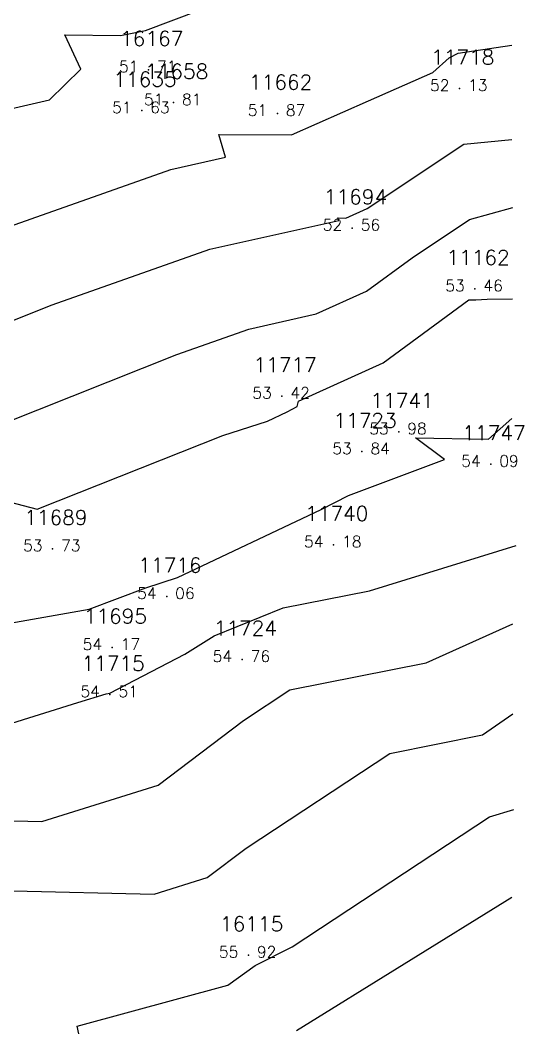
# Model space of a CAD drawing. Header units: millimetres. Extents: x 1412565 to 1412813, y 4931476 to 4931699.
# Drawn here: x 1412618.29 to 1412627.09, y 4931614.3 to 4931632.05 of the extents above; entities that cross this region are included whole.
import ezdxf
from ezdxf.enums import TextEntityAlignment as Align

# ---------------------------------------------------------------- set-up
doc = ezdxf.new("R2010")
doc.units = ezdxf.units.MM
for name, color, linetype in [('CIVIL', 50, 'Continuous'), ('CIVIL-DRAW', 80, 'Continuous'), ('CIVIL-NONAME', 130, 'Continuous'), ('CIVIL-TEXT', 240, 'Continuous'), ('CIVIL-Z', 50, 'Continuous'), ('Tcontours0', 7, 'Continuous'), ('Tcontours1', 7, 'Continuous'), ('Tcontours2', 7, 'Continuous')]:
    doc.layers.add(name, color=color, linetype=linetype)
doc.styles.add('CIVILCADMAIN', font='TXT.SHX')
doc.styles.get("Standard").update_dxf_attribs({"font": 'arial.ttf'})

# ---------------------------------------------------------------- blocks, each defined once
blk = doc.blocks.new('CIVIL-ZZ')
at = {"layer": 'CIVIL-DRAW'}
blk.add_point((0, 0), dxfattribs=at)
at = {"layer": 'CIVIL-NONAME'}
blk.add_attdef('NAME', text='', height=1.8, dxfattribs=at).set_placement((0, 2.1), align=Align.CENTER)
at = {"layer": 'CIVIL-TEXT', "flags": 8}
blk.add_attdef('TEXT', text='', height=2, dxfattribs=at).set_placement((0.2, -3.3), align=Align.CENTER)
at = {"layer": 'CIVIL-Z'}
blk.add_attdef('Z1', text='', height=1.6, dxfattribs=at).set_placement((-0.75, -0.225), align=Align.RIGHT)
blk.add_attdef('Z2', (0.75, -0.225), '', height=1.6, dxfattribs=at)

msp = doc.modelspace()

# ---------------------------------------------------------------- linework, layer by layer
at = {"layer": 'Tcontours0', "elevation": 55}
msp.add_lwpolyline([(1412599.9, 4931615.277), (1412602.858, 4931615.2), (1412603.58, 4931615.257), (1412604.749, 4931616.285), (1412605.302, 4931616.558), (1412605.681, 4931616.792), (1412606.299, 4931616.701), (1412607.194, 4931616.205), (1412607.634, 4931616.057), (1412607.734, 4931616.097), (1412610.342, 4931616.515), (1412610.634, 4931616.327), (1412611.42, 4931616.728), (1412613.265, 4931617.216), (1412614.685, 4931617.686), (1412615.269, 4931618.145), (1412615.711, 4931618.004), (1412618.668, 4931617.933), (1412620.718, 4931618.575), (1412622.223, 4931619.712), (1412623.043, 4931620.253), (1412625.44, 4931620.727), (1412626.969, 4931621.416)], dxfattribs=at)
at = {"layer": 'Tcontours1'}
for points, elevation in [([(1412617.294, 4931628.134), (1412620.941, 4931629.42), (1412621.906, 4931629.636), (1412621.788, 4931630.04), (1412623.069, 4931630.029), (1412624.425, 4931630.63), (1412625.561, 4931631.131), (1412625.848, 4931631.389), (1412626.004, 4931631.468), (1412626.954, 4931631.614)], 52), ([(1412600.739, 4931621.035), (1412602.921, 4931622.207), (1412603.944, 4931622.371), (1412605.434, 4931623.376), (1412607.067, 4931623.88), (1412608.138, 4931623.228), (1412609.49, 4931623.644), (1412609.947, 4931623.808), (1412611.344, 4931623.242), (1412611.817, 4931623.161), (1412612.868, 4931623.413), (1412613.595, 4931623.667), (1412613.708, 4931624.143), (1412614.582, 4931624.183), (1412615.764, 4931624.653), (1412616.843, 4931625.249), (1412617.995, 4931624.947), (1412621.051, 4931626.163), (1412622.32, 4931626.61), (1412623.506, 4931626.876), (1412624.394, 4931627.278), (1412625.196, 4931627.867), (1412626.207, 4931628.541), (1412626.969, 4931628.749)], 53), ([(1412618.105, 4931621.427), (1412619.504, 4931621.672), (1412620.505, 4931622.053), (1412621.06, 4931622.231), (1412623.594, 4931623.431), (1412624.075, 4931623.678), (1412625.763, 4931624.309), (1412625.255, 4931624.696), (1412626.54, 4931624.671), (1412626.954, 4931625.036)], 54), ([(1412611.134, 4931613.535), (1412614.259, 4931614.856), (1412615.527, 4931615.217), (1412619.484, 4931613.43), (1412619.293, 4931614.328), (1412621.95, 4931615.051), (1412622.427, 4931615.397), (1412623.079, 4931615.723), (1412626.557, 4931618.015), (1412626.986, 4931618.147)], 56)]:
    msp.add_lwpolyline(points, dxfattribs=dict(at, elevation=elevation))
at = {"layer": 'Tcontours2'}
for points, elevation in [([(1412601.454, 4931627.384), (1412603.375, 4931627.625), (1412603.944, 4931627.333), (1412604.412, 4931627.373), (1412605.798, 4931627.795), (1412607.933, 4931628.137), (1412608.94, 4931628.307), (1412609.58, 4931628.246), (1412610.395, 4931628.283), (1412610.878, 4931628.511), (1412612.291, 4931629.132), (1412612.821, 4931629.327), (1412613.879, 4931629.758), (1412614.67, 4931629.468), (1412614.896, 4931629.424), (1412616.125, 4931630.034), (1412618.803, 4931630.65), (1412619.357, 4931631.186), (1412619.075, 4931631.796), (1412620.055, 4931631.783), (1412620.497, 4931631.873), (1412623.4, 4931632.968)], 51.5), ([(1412617.403, 4931626.459), (1412618.851, 4931627.035), (1412621.631, 4931628.015), (1412623.901, 4931628.524), (1412623.888, 4931628.567), (1412624.025, 4931628.566), (1412624.404, 4931628.733), (1412626.105, 4931629.868), (1412626.954, 4931629.948)], 52.5), ([(1412616.992, 4931623.853), (1412618.588, 4931623.435), (1412621.857, 4931624.736), (1412622.646, 4931624.989), (1412622.996, 4931625.154), (1412623.169, 4931625.243), (1412623.194, 4931625.34), (1412624.683, 4931626.014), (1412626.197, 4931627.126), (1412626.318, 4931627.124), (1412626.519, 4931627.135), (1412626.963, 4931627.141)], 53.5), ([(1412600.738, 4931616.824), (1412602.608, 4931616.796), (1412603.266, 4931616.939), (1412604.347, 4931617.474), (1412606.186, 4931618.608), (1412608.391, 4931618.281), (1412608.794, 4931618.147), (1412610.208, 4931617.878), (1412611.275, 4931618.125), (1412613.479, 4931618.631), (1412614.97, 4931619.68), (1412616.419, 4931619.219), (1412616.688, 4931619.212), (1412619.307, 4931620.032), (1412619.804, 4931620.183), (1412619.871, 4931620.194), (1412621.191, 4931620.883), (1412621.706, 4931621.202), (1412622.922, 4931621.696), (1412624.446, 4931621.997), (1412627.031, 4931622.799)], 54.5), ([(1412604.456, 4931613.817), (1412606.284, 4931614.508), (1412606.548, 4931614.728), (1412606.809, 4931614.64), (1412608.163, 4931615.188), (1412609.711, 4931615.436), (1412610.667, 4931614.82), (1412612.381, 4931615.695), (1412613.064, 4931615.984), (1412615.446, 4931616.661), (1412616.866, 4931616.02), (1412616.797, 4931616.342), (1412618.164, 4931616.714), (1412620.647, 4931616.654), (1412621.583, 4931616.947), (1412622.27, 4931617.466), (1412624.8, 4931619.134), (1412626.433, 4931619.458), (1412626.969, 4931619.829)], 55.5), ([(1412623.155, 4931614.25), (1412626.954, 4931616.598)], 56.5)]:
    msp.add_lwpolyline(points, dxfattribs=dict(at, elevation=elevation))

# ---------------------------------------------------------------- block references
at = {"layer": 'CIVIL'}
ref = msp.add_blockref('CIVIL-ZZ', (1412620.55, 4931631.18, 51.71), dxfattribs=dict(at, xscale=0.2, yscale=0.2))
ref.add_attrib('Z2', '71', (1412620.7, 4931631.135), dxfattribs={"layer": 'CIVIL-Z', "height": 0.2, "style": 'CIVILCADMAIN'})
ref.add_attrib('Z1', '51', (1412620.03, 4931631.135), dxfattribs={"layer": 'CIVIL-Z', "height": 0.2, "style": 'CIVILCADMAIN'})
ref.add_attrib('NAME', '16167', (1412620.05, 4931631.6), dxfattribs={"layer": 'CIVIL-NONAME', "height": 0.26, "style": 'CIVILCADMAIN'})
ref = msp.add_blockref('CIVIL-ZZ', (1412626.03, 4931630.85, 52.13), dxfattribs=dict(at, xscale=0.2, yscale=0.2))
ref.add_attrib('Z2', '13', (1412626.18, 4931630.805), dxfattribs={"layer": 'CIVIL-Z', "height": 0.2, "style": 'CIVILCADMAIN'})
ref.add_attrib('Z1', '52', (1412625.51, 4931630.805), dxfattribs={"layer": 'CIVIL-Z', "height": 0.2, "style": 'CIVILCADMAIN'})
ref.add_attrib('NAME', '11718', (1412625.53, 4931631.27), dxfattribs={"layer": 'CIVIL-NONAME', "height": 0.26, "style": 'CIVILCADMAIN'})
ref = msp.add_blockref('CIVIL-ZZ', (1412620.43, 4931630.46, 51.63), dxfattribs=dict(at, xscale=0.2, yscale=0.2))
ref.add_attrib('Z2', '63', (1412620.58, 4931630.415), dxfattribs={"layer": 'CIVIL-Z', "height": 0.2, "style": 'CIVILCADMAIN'})
ref.add_attrib('Z1', '51', (1412619.91, 4931630.415), dxfattribs={"layer": 'CIVIL-Z', "height": 0.2, "style": 'CIVILCADMAIN'})
ref.add_attrib('NAME', '11635', (1412619.93, 4931630.88), dxfattribs={"layer": 'CIVIL-NONAME', "height": 0.26, "style": 'CIVILCADMAIN'})
ref = msp.add_blockref('CIVIL-ZZ', (1412620.99, 4931630.6, 51.81), dxfattribs=dict(at, xscale=0.2, yscale=0.2))
ref.add_attrib('Z2', '81', (1412621.14, 4931630.555), dxfattribs={"layer": 'CIVIL-Z', "height": 0.2, "style": 'CIVILCADMAIN'})
ref.add_attrib('Z1', '51', (1412620.47, 4931630.555), dxfattribs={"layer": 'CIVIL-Z', "height": 0.2, "style": 'CIVILCADMAIN'})
ref.add_attrib('NAME', '11658', (1412620.49, 4931631.02), dxfattribs={"layer": 'CIVIL-NONAME', "height": 0.26, "style": 'CIVILCADMAIN'})
ref = msp.add_blockref('CIVIL-ZZ', (1412622.82, 4931630.41, 51.87), dxfattribs=dict(at, xscale=0.2, yscale=0.2))
ref.add_attrib('Z2', '87', (1412622.97, 4931630.365), dxfattribs={"layer": 'CIVIL-Z', "height": 0.2, "style": 'CIVILCADMAIN'})
ref.add_attrib('Z1', '51', (1412622.3, 4931630.365), dxfattribs={"layer": 'CIVIL-Z', "height": 0.2, "style": 'CIVILCADMAIN'})
ref.add_attrib('NAME', '11662', (1412622.32, 4931630.83), dxfattribs={"layer": 'CIVIL-NONAME', "height": 0.26, "style": 'CIVILCADMAIN'})
ref = msp.add_blockref('CIVIL-ZZ', (1412624.14, 4931628.39, 52.56), dxfattribs=dict(at, xscale=0.2, yscale=0.2))
ref.add_attrib('Z2', '56', (1412624.29, 4931628.345), dxfattribs={"layer": 'CIVIL-Z', "height": 0.2, "style": 'CIVILCADMAIN'})
ref.add_attrib('Z1', '52', (1412623.62, 4931628.345), dxfattribs={"layer": 'CIVIL-Z', "height": 0.2, "style": 'CIVILCADMAIN'})
ref.add_attrib('NAME', '11694', (1412623.64, 4931628.81), dxfattribs={"layer": 'CIVIL-NONAME', "height": 0.26, "style": 'CIVILCADMAIN'})
ref = msp.add_blockref('CIVIL-ZZ', (1412626.3, 4931627.32, 53.46), dxfattribs=dict(at, xscale=0.2, yscale=0.2))
ref.add_attrib('Z2', '46', (1412626.45, 4931627.275), dxfattribs={"layer": 'CIVIL-Z', "height": 0.2, "style": 'CIVILCADMAIN'})
ref.add_attrib('Z1', '53', (1412625.78, 4931627.275), dxfattribs={"layer": 'CIVIL-Z', "height": 0.2, "style": 'CIVILCADMAIN'})
ref.add_attrib('NAME', '11162', (1412625.8, 4931627.74), dxfattribs={"layer": 'CIVIL-NONAME', "height": 0.26, "style": 'CIVILCADMAIN'})
ref = msp.add_blockref('CIVIL-ZZ', (1412622.9, 4931625.43, 53.42), dxfattribs=dict(at, xscale=0.2, yscale=0.2))
ref.add_attrib('Z2', '42', (1412623.05, 4931625.385), dxfattribs={"layer": 'CIVIL-Z', "height": 0.2, "style": 'CIVILCADMAIN'})
ref.add_attrib('Z1', '53', (1412622.38, 4931625.385), dxfattribs={"layer": 'CIVIL-Z', "height": 0.2, "style": 'CIVILCADMAIN'})
ref.add_attrib('NAME', '11717', (1412622.4, 4931625.85), dxfattribs={"layer": 'CIVIL-NONAME', "height": 0.26, "style": 'CIVILCADMAIN'})
ref = msp.add_blockref('CIVIL-ZZ', (1412624.96, 4931624.8, 53.98), dxfattribs=dict(at, xscale=0.2, yscale=0.2))
ref.add_attrib('Z2', '98', (1412625.11, 4931624.755), dxfattribs={"layer": 'CIVIL-Z', "height": 0.2, "style": 'CIVILCADMAIN'})
ref.add_attrib('Z1', '53', (1412624.44, 4931624.755), dxfattribs={"layer": 'CIVIL-Z', "height": 0.2, "style": 'CIVILCADMAIN'})
ref.add_attrib('NAME', '11741', (1412624.46, 4931625.22), dxfattribs={"layer": 'CIVIL-NONAME', "height": 0.26, "style": 'CIVILCADMAIN'})
ref = msp.add_blockref('CIVIL-ZZ', (1412624.31, 4931624.45, 53.84), dxfattribs=dict(at, xscale=0.2, yscale=0.2))
ref.add_attrib('Z2', '84', (1412624.46, 4931624.405), dxfattribs={"layer": 'CIVIL-Z', "height": 0.2, "style": 'CIVILCADMAIN'})
ref.add_attrib('Z1', '53', (1412623.79, 4931624.405), dxfattribs={"layer": 'CIVIL-Z', "height": 0.2, "style": 'CIVILCADMAIN'})
ref.add_attrib('NAME', '11723', (1412623.81, 4931624.87), dxfattribs={"layer": 'CIVIL-NONAME', "height": 0.26, "style": 'CIVILCADMAIN'})
ref = msp.add_blockref('CIVIL-ZZ', (1412626.58, 4931624.23, 54.09), dxfattribs=dict(at, xscale=0.2, yscale=0.2))
ref.add_attrib('Z2', '09', (1412626.73, 4931624.185), dxfattribs={"layer": 'CIVIL-Z', "height": 0.2, "style": 'CIVILCADMAIN'})
ref.add_attrib('Z1', '54', (1412626.06, 4931624.185), dxfattribs={"layer": 'CIVIL-Z', "height": 0.2, "style": 'CIVILCADMAIN'})
ref.add_attrib('NAME', '11747', (1412626.08, 4931624.65), dxfattribs={"layer": 'CIVIL-NONAME', "height": 0.26, "style": 'CIVILCADMAIN'})
ref = msp.add_blockref('CIVIL-ZZ', (1412623.81, 4931622.81, 54.18), dxfattribs=dict(at, xscale=0.2, yscale=0.2))
ref.add_attrib('Z2', '18', (1412623.96, 4931622.765), dxfattribs={"layer": 'CIVIL-Z', "height": 0.2, "style": 'CIVILCADMAIN'})
ref.add_attrib('Z1', '54', (1412623.29, 4931622.765), dxfattribs={"layer": 'CIVIL-Z', "height": 0.2, "style": 'CIVILCADMAIN'})
ref.add_attrib('NAME', '11740', (1412623.31, 4931623.23), dxfattribs={"layer": 'CIVIL-NONAME', "height": 0.26, "style": 'CIVILCADMAIN'})
ref = msp.add_blockref('CIVIL-ZZ', (1412618.86, 4931622.74, 53.73), dxfattribs=dict(at, xscale=0.2, yscale=0.2))
ref.add_attrib('Z2', '73', (1412619.01, 4931622.695), dxfattribs={"layer": 'CIVIL-Z', "height": 0.2, "style": 'CIVILCADMAIN'})
ref.add_attrib('Z1', '53', (1412618.34, 4931622.695), dxfattribs={"layer": 'CIVIL-Z', "height": 0.2, "style": 'CIVILCADMAIN'})
ref.add_attrib('NAME', '11689', (1412618.36, 4931623.16), dxfattribs={"layer": 'CIVIL-NONAME', "height": 0.26, "style": 'CIVILCADMAIN'})
ref = msp.add_blockref('CIVIL-ZZ', (1412620.87, 4931621.9, 54.06), dxfattribs=dict(at, xscale=0.2, yscale=0.2))
ref.add_attrib('Z2', '06', (1412621.02, 4931621.855), dxfattribs={"layer": 'CIVIL-Z', "height": 0.2, "style": 'CIVILCADMAIN'})
ref.add_attrib('Z1', '54', (1412620.35, 4931621.855), dxfattribs={"layer": 'CIVIL-Z', "height": 0.2, "style": 'CIVILCADMAIN'})
ref.add_attrib('NAME', '11716', (1412620.37, 4931622.32), dxfattribs={"layer": 'CIVIL-NONAME', "height": 0.26, "style": 'CIVILCADMAIN'})
ref = msp.add_blockref('CIVIL-ZZ', (1412619.91, 4931621, 54.17), dxfattribs=dict(at, xscale=0.2, yscale=0.2))
ref.add_attrib('Z2', '17', (1412620.06, 4931620.955), dxfattribs={"layer": 'CIVIL-Z', "height": 0.2, "style": 'CIVILCADMAIN'})
ref.add_attrib('Z1', '54', (1412619.39, 4931620.955), dxfattribs={"layer": 'CIVIL-Z', "height": 0.2, "style": 'CIVILCADMAIN'})
ref.add_attrib('NAME', '11695', (1412619.41, 4931621.42), dxfattribs={"layer": 'CIVIL-NONAME', "height": 0.26, "style": 'CIVILCADMAIN'})
ref = msp.add_blockref('CIVIL-ZZ', (1412622.2, 4931620.79, 54.76), dxfattribs=dict(at, xscale=0.2, yscale=0.2))
ref.add_attrib('Z2', '76', (1412622.35, 4931620.745), dxfattribs={"layer": 'CIVIL-Z', "height": 0.2, "style": 'CIVILCADMAIN'})
ref.add_attrib('Z1', '54', (1412621.68, 4931620.745), dxfattribs={"layer": 'CIVIL-Z', "height": 0.2, "style": 'CIVILCADMAIN'})
ref.add_attrib('NAME', '11724', (1412621.7, 4931621.21), dxfattribs={"layer": 'CIVIL-NONAME', "height": 0.26, "style": 'CIVILCADMAIN'})
ref = msp.add_blockref('CIVIL-ZZ', (1412619.87, 4931620.17, 54.51), dxfattribs=dict(at, xscale=0.2, yscale=0.2))
ref.add_attrib('Z2', '51', (1412620.02, 4931620.125), dxfattribs={"layer": 'CIVIL-Z', "height": 0.2, "style": 'CIVILCADMAIN'})
ref.add_attrib('Z1', '54', (1412619.35, 4931620.125), dxfattribs={"layer": 'CIVIL-Z', "height": 0.2, "style": 'CIVILCADMAIN'})
ref.add_attrib('NAME', '11715', (1412619.37, 4931620.59), dxfattribs={"layer": 'CIVIL-NONAME', "height": 0.26, "style": 'CIVILCADMAIN'})
ref = msp.add_blockref('CIVIL-ZZ', (1412622.31, 4931615.58, 55.92), dxfattribs=dict(at, xscale=0.2, yscale=0.2))
ref.add_attrib('Z2', '92', (1412622.46, 4931615.535), dxfattribs={"layer": 'CIVIL-Z', "height": 0.2, "style": 'CIVILCADMAIN'})
ref.add_attrib('Z1', '55', (1412621.79, 4931615.535), dxfattribs={"layer": 'CIVIL-Z', "height": 0.2, "style": 'CIVILCADMAIN'})
ref.add_attrib('NAME', '16115', (1412621.81, 4931616), dxfattribs={"layer": 'CIVIL-NONAME', "height": 0.26, "style": 'CIVILCADMAIN'})

doc.saveas('drawing.dxf')
